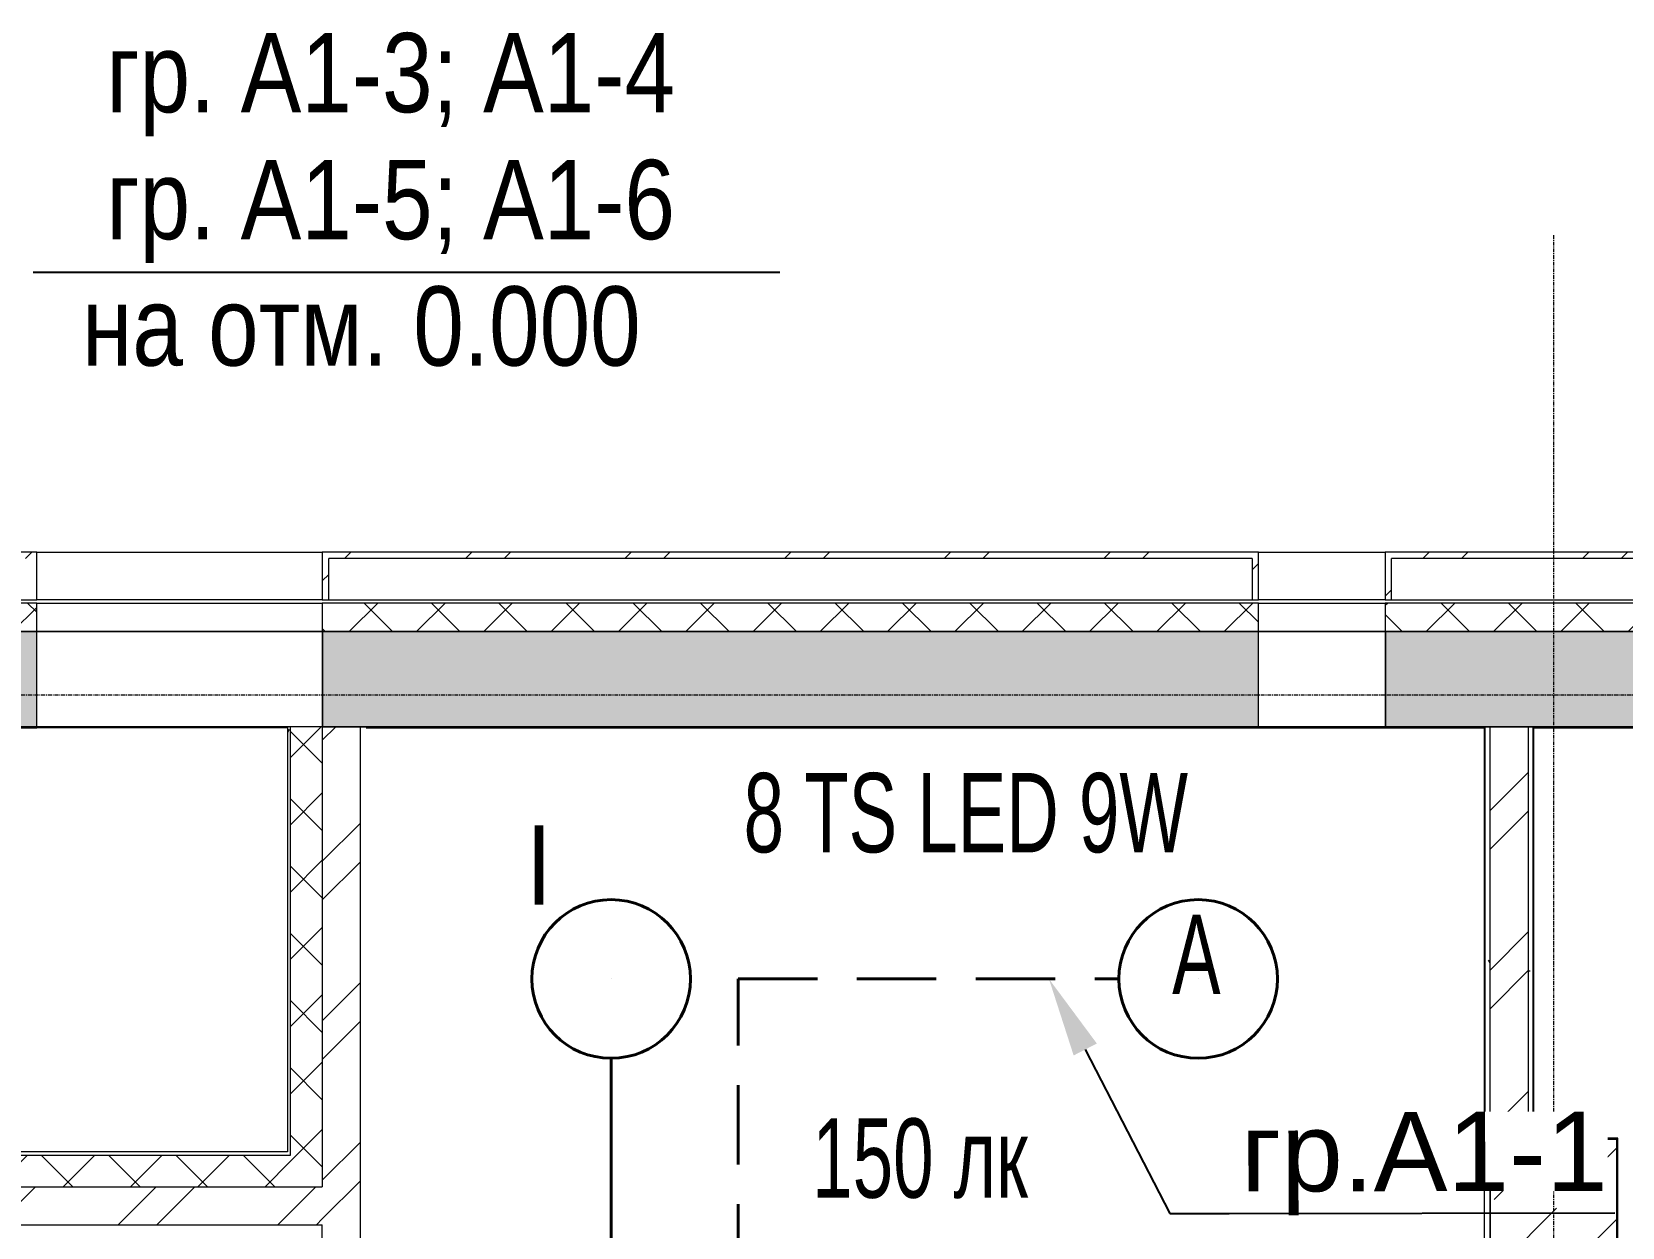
# Model space of a CAD drawing. Header units: metres. Extents: x -93142 to 227756, y -64772 to 286334.
# Drawn here: x 43267 to 48279, y -42463 to -38695 of the extents above; entities that cross this region are included whole.
import ezdxf
from ezdxf import colors
from ezdxf.entities.mleader import LeaderData, LeaderLine
from ezdxf.math import Vec2, Vec3

# ---------------------------------------------------------------- set-up
doc = ezdxf.new("R2010")
doc.units = ezdxf.units.M
for name, pattern in [('ADSK_Линия сетки', [21, 12, -3, 3, -3]), ('DASHED', [0.75, 0.5, -0.25]), ('HIDDEN2', [0.1875, 0.125, -0.0625]), ('Сверху_2_', [3.96875, 2.38125, -1.5875])]:
    doc.linetypes.add(name, pattern=pattern)
for name, color, linetype, lineweight in [('A-GLAZ', 7, 'Continuous', 5), ('A-WALL', 7, 'Continuous', 5), ('A-WALL-PATT', 7, 'Continuous', 18), ('I-WALL', 7, 'Continuous', 5), ('nadpisi', 84, 'Continuous', 13), ('S-COLS', 7, 'Continuous', 5), ('S-GRID', 7, 'Continuous', 9), ('ав осв', 1, 'HIDDEN2', 40), ('раб осв', 7, 'Continuous', 40), ('ЭЛ', 250, 'Continuous', 50), ('ЭЛ.сети', 5, 'Continuous', 100)]:
    doc.layers.add(name, color=color, linetype=linetype, lineweight=lineweight)
doc.styles.add('Arial', font='ARIALN.TTF', dxfattribs={"width": 0.8, "height": 2.5})
doc.styles.add('ISOPEUR', font='ARIALN.TTF')
pattern_1 = [(45, (0, 0), (84.19025, 308.69666), [396.875, -79.375, 3.353, -76.022])]
pattern_2 = [(45, (0, 0), (-251.4472, 251.4472), []), (45, (0, 381), (-251.4472, 251.4472), [])]
pattern_3 = [(0, (0, 0), (812.8, 203.2), [33.528, -576.072, 33.528, -576.072, -3251.2]), (0, (0, 0), (812.8, 203.2), [-1219.2, 33.528, -1185.672, 33.528, -576.072, -1422.4]), (0, (0, 0), (812.8, 203.2), [-3048, 33.528, -372.872, 33.528, -982.472]), (120, (304.8, 101.6), (-582.37636, 602.30545), [33.528, -576.072, 33.528, -576.072, -3251.2]), (120, (304.8, 101.6), (-582.37636, 602.30545), [-1219.2, 33.528, -1185.672, 33.528, -576.072, -1422.4]), (120, (304.8, 101.6), (-582.37636, 602.30545), [-3048, 33.528, -372.872, 33.528, -982.472]), (240, (406.4, 508), (-230.42364, -805.50545), [33.528, -576.072, 33.528, -576.072, -3251.2]), (240, (406.4, 508), (-230.42364, -805.50545), [-1219.2, 33.528, -1185.672, 33.528, -576.072, -1422.4]), (240, (406.4, 508), (-230.42364, -805.50545), [-3048, 33.528, -372.872, 33.528, -982.472])]
pattern_4 = [(45, (0, 0), (-106.06602, 106.06602), []), (135, (0, 0), (-106.06602, -106.06602), [])]

# ---------------------------------------------------------------- blocks, each defined once
blk = doc.blocks.new('Окно-Квадратный проем - 400 x 1000_в_-156022-Цокольный этаж')
at = {"layer": 'A-GLAZ', "lineweight": 20}
for p, q in [((-208.2, -150), (-208.2, 150)), ((191.8, 150), (191.8, -150))]:
    blk.add_line(p, q, dxfattribs=at)
at = {"layer": 'A-GLAZ', "linetype": 'Сверху_2_', "lineweight": 20}
for p, q in [((-208.2, 150), (191.8, 150)), ((191.8, -150), (-208.2, -150))]:
    blk.add_line(p, q, dxfattribs=at)
blk = doc.blocks.new('Окно-Квадратный проем - 900 x 1200 мм-157618-Цокольный этаж')
at = {"layer": 'A-GLAZ', "lineweight": 20}
for p, q in [((-458.2, -150), (-458.2, 150)), ((441.8, 150), (441.8, -150))]:
    blk.add_line(p, q, dxfattribs=at)
at = {"layer": 'A-GLAZ', "linetype": 'Сверху_2_', "lineweight": 20}
for p, q in [((-458.2, 150), (441.8, 150)), ((441.8, -150), (-458.2, -150))]:
    blk.add_line(p, q, dxfattribs=at)
blk = doc.blocks.new('КДП АПК - КР_rvt-1-Цокольный этаж')
at = {"layer": 'A-WALL-PATT', "lineweight": 15}
h = blk.add_hatch(dxfattribs=at)
h.set_pattern_fill('FP_9', color=256, style=0, pattern_type=2)
h.set_pattern_definition(pattern_1)
h.paths.add_polyline_path([(56645.3, -40245.6), (56645.3, -39945.6), (54732.7, -39945.6), (54732.7, -40245.6)], flags=0)
h.paths.add_polyline_path([(54106.7, -40245.6), (54332.7, -40245.6), (54332.7, -39945.6), (51132.7, -39945.6), (51132.7, -40245.6)], flags=0)
h.paths.add_polyline_path([(50732.7, -40245.6), (50732.7, -39945.6), (47532.7, -39945.6), (47532.7, -40245.6), (50050.9, -40245.6)], flags=0)
h.paths.add_polyline_path([(47132.7, -40245.6), (47132.7, -39945.6), (44182.7, -39945.6), (44182.7, -40245.6), (45995.1, -40245.6)], flags=0)
h.paths.add_polyline_path([(43282.7, -40245.6), (43282.7, -39945.6), (40582.7, -39945.6), (40582.7, -40245.6), (41939.3, -40245.6)], flags=0)
h.paths.add_polyline_path([(39682.7, -40245.6), (39682.7, -39945.6), (37482.7, -39945.6), (37482.7, -40245.6), (37883.4, -40245.6)], flags=0)
h.paths.add_polyline_path([(36582.7, -40245.6), (36582.7, -39945.6), (33882.7, -39945.6), (33882.7, -40245.6)], flags=0)
h.paths.add_polyline_path([(32982.7, -40245.6), (32982.7, -39945.6), (32462.7, -39945.6), (32462.7, -40245.6)], flags=0)
at = {"layer": 'S-COLS', "lineweight": 15}
h = blk.add_hatch(dxfattribs=at)
h.set_pattern_fill('FP_9', color=256, style=0, pattern_type=2)
h.set_pattern_definition(pattern_1)
h.paths.add_polyline_path([(47862.7, -41945.6), (48262.7, -41945.6), (48262.7, -41545.6), (47862.7, -41545.6), (47862.7, -41785.3)], flags=0)
at = {"layer": 'I-WALL', "lineweight": 15}
for p, q in [((43282.7, -39945.6), (40582.7, -39945.6)), ((43282.7, -40245.6), (43282.7, -39945.6)), ((43282.7, -39945.6), (44182.7, -39945.6)), ((47132.7, -39945.6), (44182.7, -39945.6)), ((44182.7, -39945.6), (44182.7, -40245.6)), ((47132.7, -40245.6), (47132.7, -39945.6)), ((47132.7, -39945.6), (47532.7, -39945.6)), ((50732.7, -39945.6), (47532.7, -39945.6)), ((47532.7, -39945.6), (47532.7, -40245.6)), ((40582.7, -40245.6), (43282.7, -40245.6)), ((44182.7, -40245.6), (43282.7, -40245.6)), ((44182.7, -40245.6), (47132.7, -40245.6)), ((47532.7, -40245.6), (47132.7, -40245.6)), ((47532.7, -40245.6), (50732.7, -40245.6))]:
    blk.add_line(p, q, dxfattribs=at)
at = {"layer": 'S-COLS', "lineweight": 15}
for p, q in [((48262.7, -41545.6), (47862.7, -41545.6)), ((47862.7, -41545.6), (47862.7, -41945.6)), ((48262.7, -41945.6), (48262.7, -41545.6))]:
    blk.add_line(p, q, dxfattribs=at)
at = {"lineweight": 15}
for name, p in [('Окно-Квадратный проем - 900 x 1200 мм-157618-Цокольный этаж', (43740.8, -40095.6)), ('Окно-Квадратный проем - 400 x 1000_в_-156022-Цокольный этаж', (47340.8, -40095.6))]:
    blk.add_blockref(name, p, dxfattribs=at)
blk = doc.blocks.new('TS LED без датчика')
at = {"layer": 'раб осв', "color": 0, "lineweight": 40, "ltscale": 100}
blk.add_line((-535184, 16419.5), (-535184, 16419.5), dxfattribs=at)
at = {"layer": 'раб осв', "color": 5, "lineweight": 40, "ltscale": 100}
blk.add_circle((-535184, 16419.5), 250, dxfattribs=at)

msp = doc.modelspace()

# ---------------------------------------------------------------- hatches: boundary and pattern name
at = {"layer": 'A-WALL-PATT', "lineweight": 5}
h = msp.add_hatch(dxfattribs=at)
h.set_pattern_fill('FP_1', color=256, style=0, pattern_type=2)
h.set_pattern_definition(pattern_2)
h.paths.add_polyline_path([(54332.6532, -40485.6443), (54332.6532, -40335.6443), (51132.6532, -40335.6443), (51132.6532, -40485.6443), (51152.6532, -40485.6443), (51152.6532, -40355.6443), (54312.6532, -40355.6443), (54312.6532, -40485.6443)], flags=0)
h.paths.add_polyline_path([(54732.6532, -40485.6443), (54752.6532, -40485.6443), (54752.6532, -40355.6443), (56645.3477, -40355.6443), (56645.3477, -40335.6443), (54732.6532, -40335.6443), (54732.6532, -40370.8192)], flags=0)
h.paths.add_polyline_path([(50732.6532, -40485.6443), (50732.6532, -40335.6443), (47532.6532, -40335.6443), (47532.6532, -40485.6443), (47552.6532, -40485.6443), (47552.6532, -40355.6443), (50712.6532, -40355.6443), (50712.6532, -40485.6443)], flags=0)
h.paths.add_polyline_path([(47112.6532, -40485.6443), (47132.6532, -40485.6443), (47132.6532, -40335.6443), (44182.6532, -40335.6443), (44182.6532, -40485.6443), (44202.6532, -40485.6443), (44202.6532, -40355.6443), (47112.6532, -40355.6443), (47112.6532, -40370.8192)], flags=0)
h.paths.add_polyline_path([(43282.6532, -40485.6443), (43282.6532, -40335.6443), (40582.6532, -40335.6443), (40582.6532, -40485.6443), (40602.6532, -40485.6443), (40602.6532, -40355.6443), (43262.6532, -40355.6443), (43262.6532, -40485.6443)], flags=0)
h.paths.add_polyline_path([(39682.6532, -40485.6443), (39682.6532, -40335.6443), (37482.6532, -40335.6443), (37482.6532, -40485.6443), (37502.6532, -40485.6443), (37502.6532, -40355.6443), (39662.6532, -40355.6443), (39662.6532, -40485.6443)], flags=0)
h.paths.add_polyline_path([(33902.6532, -40485.6443), (33902.6532, -40355.6443), (36562.6532, -40355.6443), (36562.6532, -40485.6443), (36582.6532, -40485.6443), (36582.6532, -40335.6443), (33882.6532, -40335.6443), (33882.6532, -40485.6443)], flags=0)
h.paths.add_polyline_path([(32962.6532, -40485.6443), (32982.6532, -40485.6443), (32982.6532, -40335.6443), (32462.6532, -40335.6443), (32462.6532, -40355.6443), (32962.6532, -40355.6443), (32962.6532, -40370.8192)], flags=0)
at = {"layer": 'A-WALL-PATT', "lineweight": 5, "true_color": 0x787878}
h = msp.add_hatch(dxfattribs=at)
h.set_pattern_fill('FP_4', color=8, style=0, pattern_type=2)
h.set_pattern_definition(pattern_4)
h.paths.add_polyline_path([(56645.3477, -40585.6443), (56645.3477, -40495.6443), (54732.6532, -40495.6443), (54732.6532, -40585.6443), (56641.5846, -40585.6443)], flags=0)
h.paths.add_polyline_path([(54106.7014, -40585.6443), (54332.6532, -40585.6443), (54332.6532, -40495.6443), (51132.6532, -40495.6443), (51132.6532, -40585.6443), (52078.7948, -40585.6443)], flags=0)
h.paths.add_polyline_path([(50732.6532, -40585.6443), (50732.6532, -40495.6443), (47532.6532, -40495.6443), (47532.6532, -40585.6443), (50050.8882, -40585.6443)], flags=0)
h.paths.add_polyline_path([(47132.6532, -40585.6443), (47132.6532, -40495.6443), (44182.6532, -40495.6443), (44182.6532, -40585.6443), (45995.0751, -40585.6443)], flags=0)
h.paths.add_polyline_path([(43282.6532, -40585.6443), (43282.6532, -40495.6443), (40582.6532, -40495.6443), (40582.6532, -40585.6443), (41939.2619, -40585.6443)], flags=0)
h.paths.add_polyline_path([(39682.6532, -40585.6443), (39682.6532, -40495.6443), (37482.6532, -40495.6443), (37482.6532, -40585.6443), (37883.4488, -40585.6443)], flags=0)
h.paths.add_polyline_path([(36582.6532, -40585.6443), (36582.6532, -40495.6443), (33882.6532, -40495.6443), (33882.6532, -40585.6443), (35855.5422, -40585.6443)], flags=0)
h.paths.add_polyline_path([(32462.6532, -40585.6443), (32982.6532, -40585.6443), (32982.6532, -40495.6443), (32462.6532, -40495.6443)], flags=0)
at = {"layer": 'A-WALL-PATT', "lineweight": 5}
h = msp.add_hatch(dxfattribs=at)
h.set_pattern_fill('FP_2', color=256, style=0, pattern_type=2)
h.set_pattern_definition(pattern_3)
h.paths.add_polyline_path([(39682.6532, -40888.6443), (39682.6532, -40885.6443), (37482.6532, -40885.6443), (37482.6532, -40888.6443), (37883.4488, -40888.6443)], flags=0)
h.paths.add_polyline_path([(36092.6532, -40888.6443), (36582.6532, -40888.6443), (36582.6532, -40885.6443), (36092.6532, -40885.6443)], flags=0)
h.paths.add_polyline_path([(43282.6532, -40888.6443), (43282.6532, -40885.6443), (40582.6532, -40885.6443), (40582.6532, -40888.6443), (41939.2619, -40888.6443)], flags=0)
h = msp.add_hatch(dxfattribs=at)
h.set_pattern_fill('FP_2', color=256, style=0, pattern_type=2)
h.set_pattern_definition(pattern_3)
h.paths.add_polyline_path([(44082.6532, -42235.6443), (44082.6532, -40885.6443), (44072.6532, -40885.6443), (44072.6532, -42235.6443)], flags=0)
at = {"layer": 'A-WALL-PATT', "lineweight": 5, "true_color": 0x787878}
h = msp.add_hatch(dxfattribs=at)
h.set_pattern_fill('FP_4', color=8, style=0, pattern_type=2)
h.set_pattern_definition(pattern_4)
h.paths.add_polyline_path([(44182.6532, -42335.6443), (44182.6532, -40885.6443), (44082.6532, -40885.6443), (44082.6532, -42335.6443)], flags=0)
at = {"layer": 'A-WALL-PATT', "lineweight": 5}
h = msp.add_hatch(dxfattribs=at)
h.set_pattern_fill('FP_1', color=256, style=0, pattern_type=2)
h.set_pattern_definition(pattern_2)
h.paths.add_polyline_path([(44182.6532, -47185.6443), (44302.6532, -47185.6443), (44302.6532, -40885.6443), (44182.6532, -40885.6443), (44182.6532, -46028.875)], flags=0)
h = msp.add_hatch(dxfattribs=at)
h.set_pattern_fill('FP_2', color=256, style=0, pattern_type=2)
h.set_pattern_definition(pattern_3)
h.paths.add_polyline_path([(47844.6532, -40888.6443), (47844.6532, -40885.6443), (44317.6532, -40885.6443), (44317.6532, -40888.6443), (45995.0751, -40888.6443)], flags=0)
h = msp.add_hatch(dxfattribs=at)
h.set_pattern_fill('FP_2', color=256, style=0, pattern_type=2)
h.set_pattern_definition(pattern_3)
h.paths.add_polyline_path([(47862.6532, -42185.5311), (47862.6532, -40885.6443), (47847.6532, -40885.6443), (47847.6532, -42185.5311)], flags=0)
h = msp.add_hatch(dxfattribs=at)
h.set_pattern_fill('FP_1', color=256, style=0, pattern_type=2)
h.set_pattern_definition(pattern_2)
h.paths.add_polyline_path([(47862.6532, -42185.6443), (47982.6532, -42185.6443), (47982.6532, -40885.6443), (47862.6532, -40885.6443), (47862.6532, -41785.3332)], flags=0)
h = msp.add_hatch(dxfattribs=at)
h.set_pattern_fill('FP_2', color=256, style=0, pattern_type=2)
h.set_pattern_definition(pattern_3)
h.paths.add_polyline_path([(47997.6532, -42185.6443), (47997.6532, -40885.6443), (47982.6532, -40885.6443), (47982.6532, -42185.6443)], flags=0)
h = msp.add_hatch(dxfattribs=at)
h.set_pattern_fill('FP_2', color=256, style=0, pattern_type=2)
h.set_pattern_definition(pattern_3)
h.paths.add_polyline_path([(48022.9817, -40888.6443), (51224.6532, -40888.6443), (51224.6532, -40885.6443), (47997.6532, -40885.6443), (47997.6532, -40888.6443), (48000.6532, -40888.6443)], flags=0)
at = {"layer": 'A-WALL-PATT', "lineweight": 5, "true_color": 0x787878}
h = msp.add_hatch(dxfattribs=at)
h.set_pattern_fill('FP_4', color=8, style=0, pattern_type=2)
h.set_pattern_definition(pattern_4)
h.paths.add_polyline_path([(44072.6532, -42335.6443), (44082.6532, -42335.6443), (44082.6532, -42235.6443), (42362.6532, -42235.6443), (42362.6532, -42335.6443), (43967.1685, -42335.6443)], flags=0)
at = {"layer": 'A-WALL-PATT', "lineweight": 5}
h = msp.add_hatch(dxfattribs=at)
h.set_pattern_fill('FP_1', color=256, style=0, pattern_type=2)
h.set_pattern_definition(pattern_2)
h.paths.add_polyline_path([(44182.6532, -42455.6443), (44182.6532, -42335.6443), (42262.6532, -42335.6443), (42262.6532, -42455.6443), (43967.1685, -42455.6443)], flags=0)

# ---------------------------------------------------------------- linework, layer by layer
at = {"layer": 'A-WALL'}
for p, q in [((47112.6532, -40355.6443), (44202.6532, -40355.6443)), ((44202.6532, -40485.6443), (44202.6532, -40355.6443)), ((47112.6532, -40355.6443), (47112.6532, -40485.6443)), ((50712.6532, -40355.6443), (47552.6532, -40355.6443)), ((47552.6532, -40485.6443), (47552.6532, -40355.6443)), ((43282.6532, -40885.6443), (44072.6532, -40885.6443)), ((44072.6532, -40888.6443), (43282.6532, -40888.6443)), ((44082.6532, -42235.6443), (44082.6532, -40885.6443)), ((44182.6532, -40885.6443), (44182.6532, -42335.6443)), ((44302.6532, -47185.6443), (44302.6532, -40885.6443)), ((47847.6532, -42185.5311), (47847.6532, -40885.6443)), ((47862.6532, -42185.5311), (47862.6532, -40885.6443)), ((47982.6532, -40885.6443), (47982.6532, -42182.6443)), ((47997.6532, -40885.6443), (47997.6532, -42185.6443)), ((42362.6532, -42235.6443), (44082.6532, -42235.6443)), ((42262.6532, -42335.6443), (44082.6532, -42335.6443)), ((44082.6532, -42335.6443), (44182.6532, -42335.6443)), ((42262.6532, -42455.6443), (44182.6532, -42455.6443)), ((44182.6532, -47185.6443), (44182.6532, -42455.6443))]:
    msp.add_line(p, q, dxfattribs=at)
at = {"layer": 'A-WALL', "lineweight": 18}
for p, q in [((43282.6532, -40885.6443), (40582.6532, -40885.6443)), ((40582.6532, -40888.6443), (43282.6532, -40888.6443)), ((43282.6532, -40888.6443), (43282.6532, -40885.6443)), ((51224.6532, -40885.6443), (44182.6532, -40885.6443)), ((44320.6532, -40888.6443), (47844.6532, -40888.6443)), ((47844.6532, -40888.6443), (47844.6532, -42585.5311)), ((48000.6532, -40888.6443), (51224.6532, -40888.6443)), ((48000.6532, -42182.6443), (48000.6532, -40888.6443)), ((47844.6532, -42185.5311), (47862.6532, -42185.5311)), ((47862.6532, -42585.5311), (47862.6532, -42185.5311)), ((47862.6532, -42185.6443), (48262.6532, -42185.6443)), ((47982.6532, -42185.6443), (47982.6532, -42182.6443)), ((48265.6532, -42182.6443), (48000.6532, -42182.6443)), ((48262.6532, -42185.6443), (48262.6532, -42585.6443)), ((48265.6532, -42588.6443), (48265.6532, -42182.6443))]:
    msp.add_line(p, q, dxfattribs=at)
at = {"layer": 'I-WALL', "lineweight": 18}
for p, q in [((43282.6532, -40335.6443), (40582.6532, -40335.6443)), ((43282.6532, -40485.6443), (43282.6532, -40335.6443)), ((47132.6532, -40335.6443), (44182.6532, -40335.6443)), ((44182.6532, -40335.6443), (44182.6532, -40485.6443)), ((47132.6532, -40485.6443), (47132.6532, -40335.6443)), ((50732.6532, -40335.6443), (47532.6532, -40335.6443)), ((47532.6532, -40335.6443), (47532.6532, -40485.6443)), ((40582.6532, -40485.6443), (43282.6532, -40485.6443)), ((43282.6532, -40495.6443), (40582.6532, -40495.6443)), ((43282.6532, -40585.6443), (43282.6532, -40495.6443)), ((44182.6532, -40485.6443), (47132.6532, -40485.6443)), ((47132.6532, -40495.6443), (44182.6532, -40495.6443)), ((44182.6532, -40495.6443), (44182.6532, -40585.6443)), ((47132.6532, -40585.6443), (47132.6532, -40495.6443)), ((47532.6532, -40485.6443), (50732.6532, -40485.6443)), ((50732.6532, -40495.6443), (47532.6532, -40495.6443)), ((47532.6532, -40495.6443), (47532.6532, -40585.6443)), ((40582.6532, -40585.6443), (43282.6532, -40585.6443)), ((44182.6532, -40585.6443), (47132.6532, -40585.6443)), ((47532.6532, -40585.6443), (50732.6532, -40585.6443)), ((44072.6532, -40885.6443), (44072.6532, -42225.6443)), ((44182.6532, -40885.6443), (44072.6532, -40885.6443)), ((44072.6532, -42225.6443), (42372.6532, -42225.6443))]:
    msp.add_line(p, q, dxfattribs=at)
at = {"layer": 'I-WALL'}
for p, q in [((43282.6532, -40335.6443), (44182.6532, -40335.6443)), ((47132.6532, -40335.6443), (47532.6532, -40335.6443)), ((44182.6532, -40485.6443), (43282.6532, -40485.6443)), ((43282.6532, -40495.6443), (44182.6532, -40495.6443)), ((47532.6532, -40485.6443), (47132.6532, -40485.6443)), ((47132.6532, -40495.6443), (47532.6532, -40495.6443)), ((44182.6532, -40585.6443), (43282.6532, -40585.6443)), ((47532.6532, -40585.6443), (47132.6532, -40585.6443))]:
    msp.add_line(p, q, dxfattribs=at)
at = {"layer": 'S-GRID', "linetype": 'ADSK_Линия сетки'}
for p, q in [((48062.6532, -39335.6443), (48062.6532, -63954.6071)), ((94527.9128, -40785.6443), (29247.2594, -40785.6443))]:
    msp.add_line(p, q, dxfattribs=at)
at = {"layer": 'ав осв', "linetype": 'DASHED', "lineweight": 40, "ltscale": 500}
msp.add_lwpolyline([(45492.6532, -46390.6443), (45492.6532, -41680.6443), (45492.6532, -41680.6443), (46692.6532, -41680.6443)], dxfattribs=at)
at = {"layer": 'раб осв'}
msp.add_lwpolyline([(45092.6532, -43000.6443), (45092.6532, -41930.6443)], dxfattribs=at)
at = {"layer": 'ЭЛ', "color": 7, "lineweight": 25}
msp.add_line((45624.2069, -39453.9445), (43271.4817, -39453.9445), dxfattribs=at)
msp.add_lwpolyline([(43271.4817, -39453.9445, 0, 0, 0), (37360.9039, -49592.8905, 150, 0, 0), (37562.1051, -49251.8036, 0, 0, 0), (37112.6532, -50020.6443, 0, 0, 0)], format="xyseb", dxfattribs=at)

# ---------------------------------------------------------------- block references
at = {"lineweight": 5}
msp.add_blockref('КДП АПК - КР_rvt-1-Цокольный этаж', (0, -640), dxfattribs=at)
at = {"layer": 'раб осв', "color": 0, "lineweight": 40}
for p in [(580276.6909, -58100.1434), (582126.6909, -58100.1434)]:
    msp.add_blockref('TS LED без датчика', p, dxfattribs=at)

# ---------------------------------------------------------------- texts
at = {"layer": 'nadpisi', "color": 7, "char_height": 250, "style": 'Arial'}
for s, insert, width, attachment_point in [('8 TS LED 9W', (46910.7245, -41031.4062), 2573.758347, 3), ('{\\W1;I}', (44825.5092, -41196.3422), 1402.065175, 1), ('{\\C1;А}', (46937.1917, -41603.3825), 226.187696, 5), ('150 лк', (45726.7083, -42120.2189), 1402.065175, 1)]:
    msp.add_mtext(s, dxfattribs=dict(at, insert=insert, width=width, attachment_point=attachment_point))
at = {"layer": 'ЭЛ', "color": 7, "lineweight": 25, "style": 'Arial'}
for s, p in [('гр. А1-3; А1-4', (43502.2572, -38948.7034)), ('гр. А1-5; А1-6', (43502.2572, -39348.7034)), ('на отм. 0.000', (43425.7402, -39747.2616))]:
    msp.add_text(s, height=250, dxfattribs=at).set_placement(p)

# ---------------------------------------------------------------- next in the draw order: leaders
at = {"layer": 'ЭЛ.сети', "color": 0, "lineweight": 5}
ml = msp.add_multileader_mtext('Standard', dxfattribs=at)
ml.set_content('{\\fArial|b0|i0|c204|p34;\\C1;гр.А1-1}', style='ISOPEUR')
ml.set_leader_properties(color=1)
ml.build(insert=Vec2(0, 0))
ml.multileader.update_dxf_attribs({"text_left_attachment_type": 6, "text_right_attachment_type": 6, "dogleg_length": 100, "arrow_head_size": 250})
ctx = ml.context
ctx.base_point, ctx.char_height, ctx.arrow_head_size, ctx.landing_gap_size, ctx.plane_origin, ctx.plane_x_axis, ctx.plane_y_axis = Vec3(47040.1065, -42420.0817), 250, 250, 37.4122, Vec3(-18037.3757, -533.1245), Vec3(0.999998436, 0.001768603), Vec3(-0.001768603, 0.999998436)
ctx.left_attachment, ctx.right_attachment = 6, 6
notes = []
notes.append((ctx, [(0, (1, 1, 0), (46853.046, -42420.4125), (0.999998436, 0.001768603), 187.0608, [(0, [(46472.6867, -41680.6443)], 0, [])])]))
ctx.mtext.insert, ctx.mtext.text_direction, ctx.mtext.rotation, ctx.mtext.line_spacing_factor, ctx.mtext.flow_direction = Vec3(47076.9537, -42100.6095), Vec3(0.999998436, 0.001768603), 0.001768604, 0.8, 5
ctx.mtext.has_bg_fill, ctx.mtext.bg_color, ctx.mtext.bg_scale_factor, ctx.mtext.bg_transparency, ctx.mtext.use_window_bg_color = 1, -1073741824, 1, 0, 1
for ctx, leaders in notes:
    for number, flags, end, landing, length, lines in leaders:
        leader = LeaderData()
        leader.index, (leader.has_last_leader_line, leader.has_dogleg_vector, leader.attachment_direction) = number, flags
        leader.last_leader_point, leader.dogleg_vector, leader.dogleg_length = Vec3(end), Vec3(landing), length
        for number, points, colour, breaks in lines:
            line = LeaderLine()
            line.index, line.vertices, line.color, line.breaks = number, Vec3.list(points), colors.encode_raw_color(colour), breaks
            leader.lines.append(line)
        ctx.leaders.append(leader)

doc.saveas('drawing.dxf')
